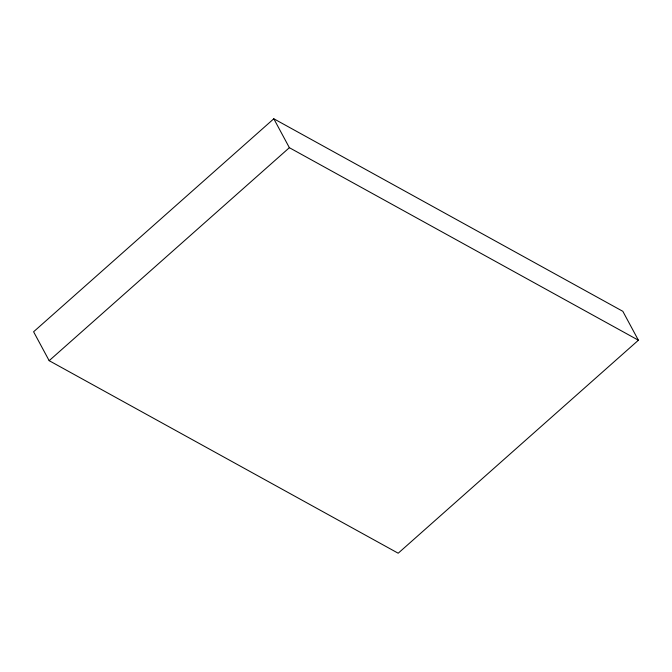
<?xml version="1.0" encoding="UTF-8"?>
<svg xmlns="http://www.w3.org/2000/svg" width="672" height="672" viewBox="0 0 672 672"><rect width="100%" height="100%" fill="white"/><g stroke="black" fill="none" stroke-linecap="round" stroke-linejoin="round"><path stroke-width="1.01" d="M273.806 118.776L33.6 331.775L49.165 360.679L398.194 553.224L638.4 340.225L622.835 311.321L273.806 118.776L289.372 147.689L638.4 340.225M49.165 360.679L289.372 147.689"/></g></svg>
